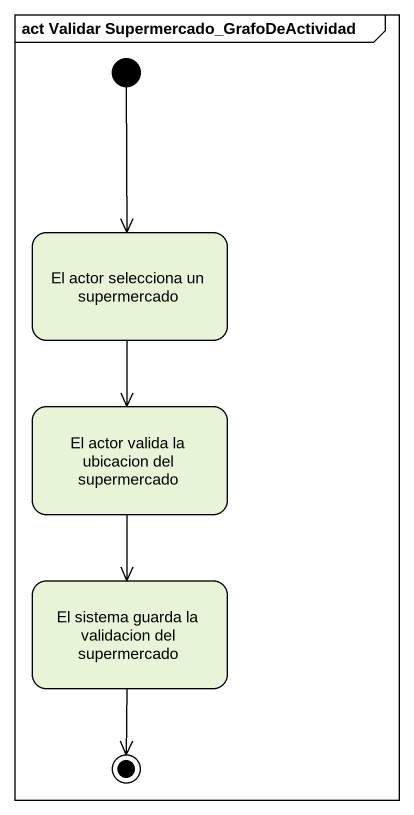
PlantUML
@startuml
mainframe act Validar Supermercado_GrafoDeActividad
hide empty description
state "El actor selecciona un supermercado" as El_actor_selecciona_un
state "El actor valida la ubicacion del supermercado" as El_actor_valida_la
state "El sistema guarda la validacion del supermercado" as El_sistema_guarda_la
[*] --> El_actor_selecciona_un
El_actor_selecciona_un --> El_actor_valida_la
El_actor_valida_la --> El_sistema_guarda_la
El_sistema_guarda_la --> [*]
@enduml
